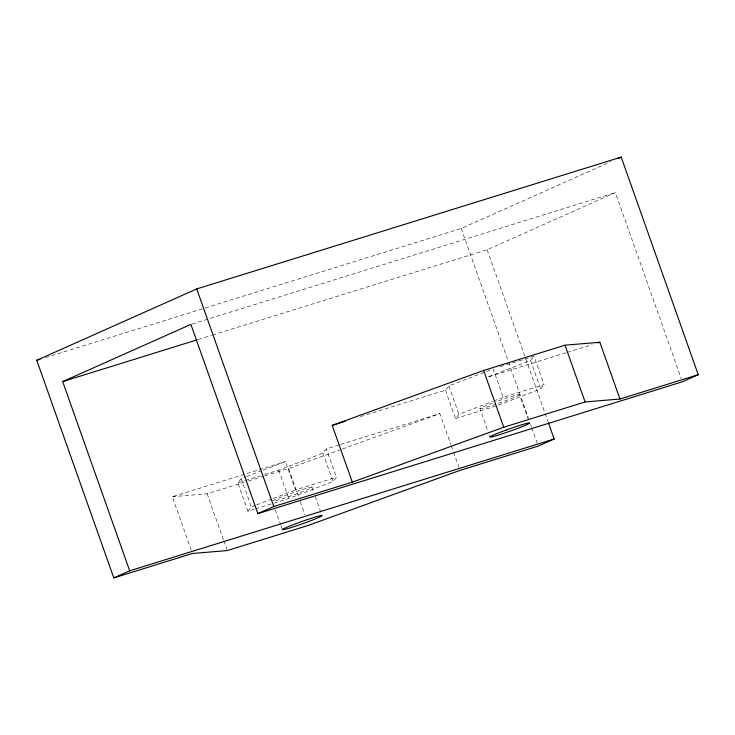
<?xml version="1.0" encoding="UTF-8"?>
<svg xmlns="http://www.w3.org/2000/svg" width="735" height="735" viewBox="0 0 735 735"><rect width="100%" height="100%" fill="white"/><g stroke="black" fill="none" stroke-linecap="round" stroke-linejoin="round"><path stroke-width="0.55" stroke-dasharray="3.67 2.76" d="M272.474 500.994A21.113 1.176 -19.5 0 1 292.502 492.863A21.113 1.176 -19.5 0 1 311.934 487.112L311.851 487.47A21.113 1.176 -19.5 0 1 294.423 494.673A21.113 1.176 -19.5 0 1 273.65 501.224M254.356 509.199L247.906 511.202L237.855 482.821L241.264 478.531L245.453 476.923M247.906 511.202L251.315 506.92L255.504 505.312M264.729 474.479L278.703 470.134L322.95 453.164L326.358 448.874L339.46 444.804M255.431 508.868L288.754 498.523L333.001 481.544L336.409 477.263L326.358 448.874M360.527 416.589L445.493 390.193L448.901 385.912L493.148 368.933L503.199 397.323L544.047 384.635L533.996 356.254L499.598 366.93M445.493 390.193L455.544 418.582L458.952 414.292L492.588 401.393M566.024 352.763L487.424 377.174L530.587 360.536L533.996 356.254M455.544 418.582L496.391 405.895L540.638 388.925L544.047 384.635M205.221 307.965L461.212 228.466L610.739 161.764M212.562 335.041L487.149 249.762L615.36 192.57L681.216 378.553M246.501 476.528L262.22 470.492M263.268 470.097L285.52 461.562L295.571 489.942L336.409 477.263M493.654 400.988L503.199 397.323M256.552 504.908L272.272 498.881M273.319 498.477L295.571 489.942M492.542 403.01L491.063 403.57A21.113 1.176 -19.5 0 0 479.937 408.531L487.755 430.6M264.664 475.931L288.533 468.517L341.132 449.443M342.207 449.048L439.879 413.621L450.886 444.684M45.506 357.577L204.128 308.305M191.982 324.062L615.36 192.57M198.34 339.46L211.469 335.38M567.108 352.423L592.217 344.632M191.275 550.276L172.312 496.722L285.52 461.562M340.553 444.473L439.879 413.621M237.855 482.821L244.305 480.819M245.38 480.488L260.429 475.811M172.312 496.722L207.16 493.791L244.048 482.335M248.393 480.984L263.58 476.271M528.584 419.915L519.333 394.474A21.113 1.176 -19.5 0 0 495.987 401.723M479.937 408.531L480.258 408.743A21.113 1.176 -19.5 0 0 496.355 404.057M530.587 360.536L540.638 388.925M487.149 249.762L548.034 421.688M461.212 228.466L508.133 360.968M508.519 362.043L528.355 418.059M530.642 424.527L531.405 426.686M531.791 427.761L537.129 442.837M489.244 434.808L489.988 436.912M448.901 385.912L458.952 414.292M451.262 445.75L453.155 451.106M453.541 452.181L458.851 467.175M322.95 453.164L333.001 481.544M311.934 487.112L313.799 492.367M315.287 496.575L321.985 515.492M288.533 468.517L298.777 497.439M300.293 501.72L304.841 514.573M278.703 470.134L288.754 498.523M275.368 509.759L280.577 524.478M280.945 525.534L282.433 529.733M241.264 478.531L251.315 506.92M207.16 493.791L223.468 539.848M223.853 540.914L226.885 549.486M519.654 394.686A21.113 1.176 -19.5 0 1 508.528 399.647L503.604 401.494A21.113 1.176 -19.5 0 1 498.422 403.34"/><path stroke-width="1.1" d="M36.75 360.288L196.723 288.928L621.194 157.097L698.25 374.712L682.365 381.796L257.902 513.618L190.889 324.401L62.686 381.584L129.691 570.81L113.806 577.903L36.75 360.288L40.03 359.268M618.052 158.503L621.194 157.097M257.902 513.618L273.787 506.534L352.304 482.151L503.741 427.228L585.115 401.953L619.963 399.022L698.25 374.712M548.42 422.763L554.162 438.988L538.277 446.071L459.981 470.391L308.636 525.286L227.262 550.561L192.414 553.483L113.806 577.903M352.304 482.151L332.202 425.381L483.639 370.458L565.013 345.184L599.861 342.253L619.963 399.022M62.686 381.584L197.246 339.8M332.202 425.381L345.275 421.32M597.674 342.933L599.861 342.253M129.691 570.81L554.162 438.988M565.013 345.184L585.115 401.953M483.639 370.458L503.741 427.228M196.723 288.928L273.787 506.534M282.525 529.375L282.433 529.733A21.113 1.176 -19.5 0 0 301.874 523.981A21.113 1.176 -19.5 0 0 321.902 515.851L321.985 515.492A21.113 1.176 -19.5 0 0 302.554 521.244A21.113 1.176 -19.5 0 0 282.525 529.375M506.038 430.113L501.114 431.95A21.113 1.176 -19.5 0 0 489.988 436.912L490.309 437.123A21.113 1.176 -19.5 0 0 513.655 429.874L518.579 428.036A21.113 1.176 -19.5 0 0 529.705 423.075L529.384 422.855A21.113 1.176 -19.5 0 0 506.038 430.113"/></g></svg>
